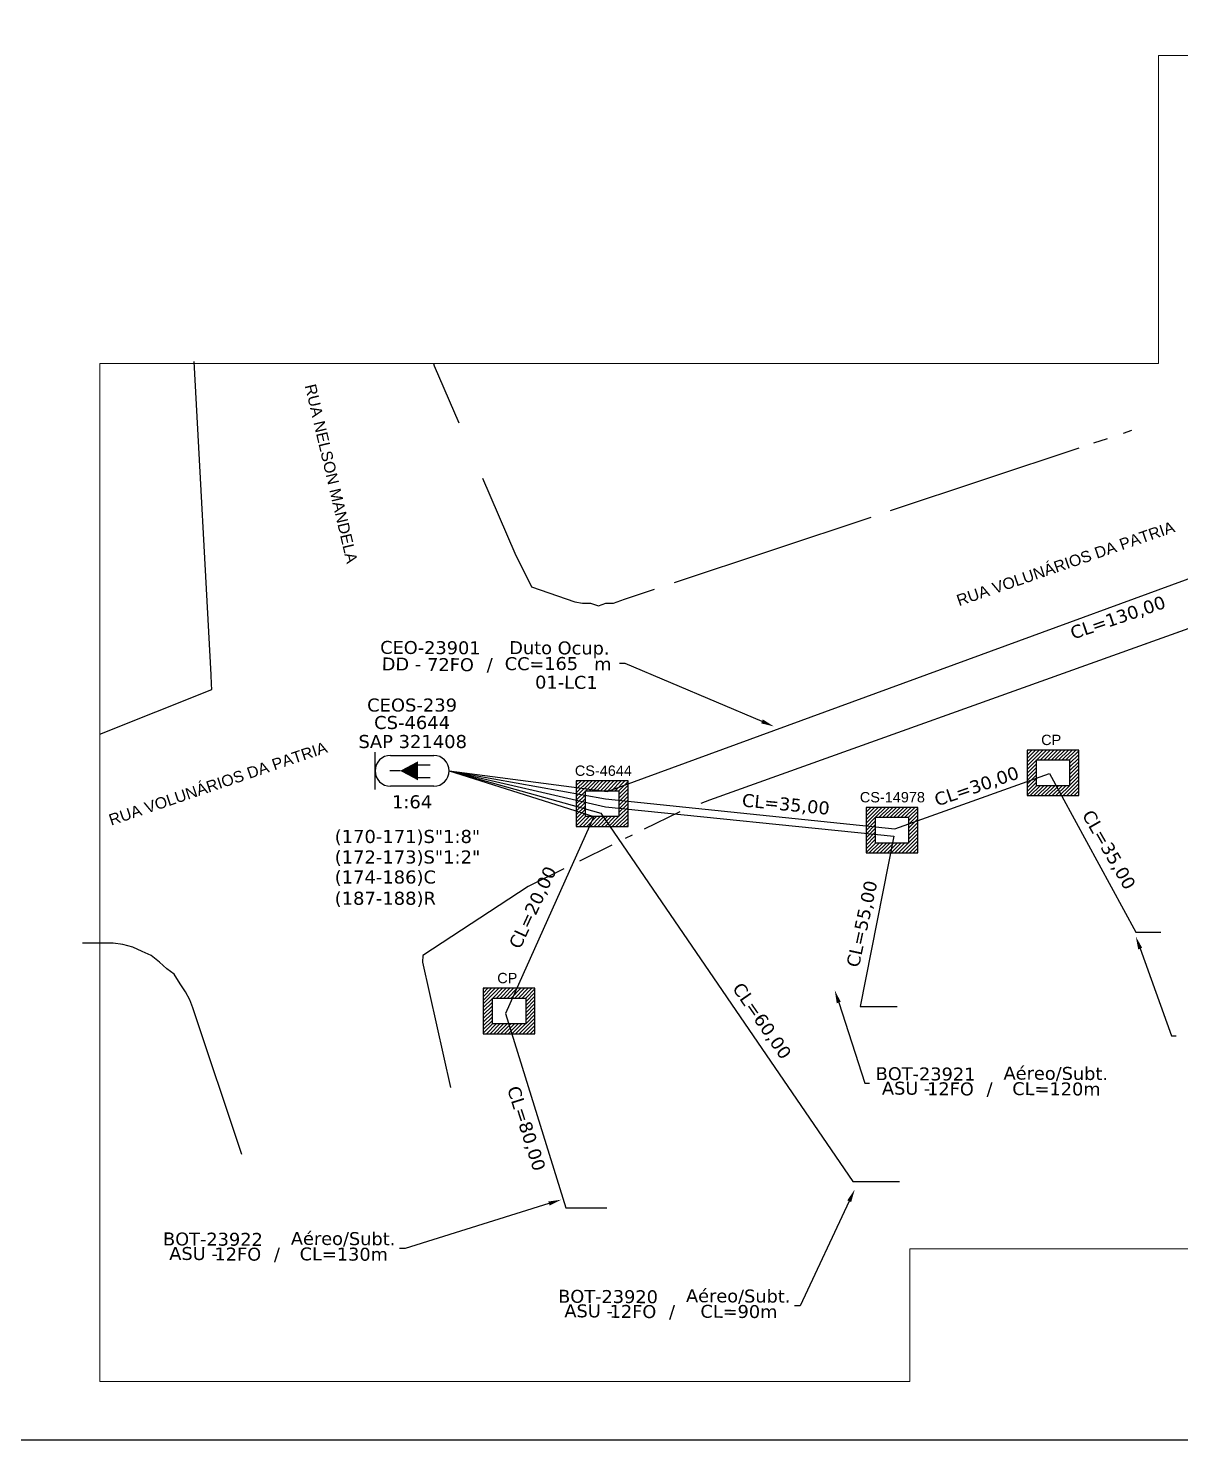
# Model space of a CAD drawing. Extents: x -89 to 749, y 705 to 1299.
# Drawn here: x 295.6 to 473.9, y 705 to 923.3 of the extents above; entities that cross this region are included whole.
import ezdxf
from ezdxf import colors
from ezdxf.entities.mleader import LeaderData, LeaderLine
from ezdxf.enums import TextEntityAlignment as Align
from ezdxf.math import Vec2, Vec3

# ---------------------------------------------------------------- set-up
doc = ezdxf.new("R2010")
doc.units = 0
for name, color, linetype in [('10.1-Caixas Subterrâneas', 5, 'Continuous'), ('20.4-CEOS', 1, 'Continuous'), ('CAP a instalar', 1, 'Continuous'), ('celulas gpon', 7, 'Continuous'), ('label_cabos', 7, 'Continuous'), ('Legenda', 1, 'Continuous'), ('QUADRA', 7, 'Continuous'), ('SETA', 7, 'Continuous'), ('Subida Lateral', 5, 'Continuous')]:
    doc.layers.add(name, color=color, linetype=linetype)
doc.layers.add('EXTRA', color=50, linetype='Continuous', plot=False)
doc.layers.add('Segmento Logradouro Texto', color=7, linetype='Continuous', lineweight=0)
doc.styles.add('ARIAL', font='arial.ttf')
doc.styles.add('DIGICADE', font='')
doc.styles.add('siredit', font='verdana.ttf')
doc.styles.get("Standard").update_dxf_attribs({"font": 'arial.ttf'})
doc.styles.get('DIGICADE').set_extended_font_data('Arial')

# ---------------------------------------------------------------- blocks, each defined once
blk = doc.blocks.new('*X72')
at = {"color": 0, "linetype": 'Continuous'}
for p, q in [((-1.25, 0.34099), (-0.49099, 1.1)), ((-1.25, 0.517767), (-0.667767, 1.1)), ((-1.25, 0.694544), (-0.844544, 1.1)), ((-1.25, 0.87132), (-1.02132, 1.1)), ((-1.25, 1.048097), (-1.198097, 1.1)), ((-0.789214, 0.625), (-0.314214, 1.1)), ((-0.612437, 0.625), (-0.137437, 1.1)), ((-0.43566, 0.625), (0.03934, 1.1)), ((-0.258883, 0.625), (0.216117, 1.1)), ((-0.082107, 0.625), (0.392893, 1.1)), ((0.09467, 0.625), (0.56967, 1.1)), ((0.271447, 0.625), (0.746447, 1.1)), ((0.448223, 0.625), (0.923223, 1.1)), ((0.625, 0.625), (1.1, 1.1)), ((0.801777, 0.625), (1.25, 1.073223)), ((0.8035, 0.449947), (1.25, 0.896447)), ((0.8035, 0.27317), (1.25, 0.71967)), ((-1.25, 0.164214), (-0.8035, 0.610714)), ((-1.25, -0.012563), (-0.8035, 0.433937)), ((-1.25, -0.18934), (-0.8035, 0.25716)), ((-1.25, -0.366117), (-0.8035, 0.080383)), ((0.8035, 0.096393), (1.25, 0.542893)), ((0.8035, -0.080383), (1.25, 0.366117)), ((0.8035, -0.25716), (1.25, 0.18934)), ((0.8035, -0.433937), (1.25, 0.012563)), ((-1.25, -0.542893), (-0.8035, -0.096393)), ((-1.25, -0.71967), (-0.8035, -0.27317)), ((-1.25, -0.896447), (-0.8035, -0.449947)), ((-1.25, -1.073223), (-0.801777, -0.625)), ((-1.1, -1.1), (-0.625, -0.625)), ((-0.923223, -1.1), (-0.448223, -0.625)), ((-0.746447, -1.1), (-0.271447, -0.625)), ((-0.56967, -1.1), (-0.09467, -0.625)), ((-0.392893, -1.1), (0.082107, -0.625)), ((-0.216117, -1.1), (0.258883, -0.625)), ((-0.03934, -1.1), (0.43566, -0.625)), ((0.137437, -1.1), (0.612437, -0.625)), ((0.314214, -1.1), (0.789214, -0.625)), ((0.49099, -1.1), (1.25, -0.34099)), ((0.667767, -1.1), (1.25, -0.517767)), ((0.8035, -0.610714), (1.25, -0.164214)), ((0.844544, -1.1), (1.25, -0.694544)), ((1.02132, -1.1), (1.25, -0.87132)), ((1.198097, -1.1), (1.25, -1.048097))]:
    blk.add_line(p, q, dxfattribs=at)
blk = doc.blocks.new('MANHOLE_MQ')
at = {"color": 0, "linetype": 'Continuous'}
for p, q in [((0.00000623, 0.00000569), (-0.00000627, 0.00000569)), ((-0.00000627, 0.00000569), (-0.00000627, -0.00000531)), ((0.00000623, -0.00000531), (0.00000623, 0.00000569)), ((-0.00000404, 0.00000331), (0.00000399, 0.00000331)), ((-0.00000404, -0.00000294), (-0.00000404, 0.00000331)), ((0.00000399, 0.00000331), (0.00000399, -0.00000294)), ((0.00000399, -0.00000294), (-0.00000404, -0.00000294)), ((0.00000399, -0.00000294), (0.00000399, -0.00000294)), ((-0.00000627, -0.00000531), (0.00000623, -0.00000531))]:
    blk.add_line(p, q, dxfattribs=at)
at = {"color": 0, "linetype": 'Continuous', "xscale": 5e-06, "yscale": 5e-06, "zscale": 1e-05}
blk.add_blockref('*X72', (-0.00000002, 0.00000019), dxfattribs=at)
blk = doc.blocks.new('*U99')
at = {"layer": '20.4-CEOS', "color": 7, "style": 'siredit'}
for tag, p in [('FIBRAS_SPLITTER', (0, 0)), ('FIBRAS_TOP_C', (0, -4.13)), ('RESERVA_FINAIS', (0, -5.46))]:
    blk.add_attdef(tag, p, '', height=1.01, dxfattribs=at)
for tag, p, flags in [('ID_ATIVIDADE', (0, -6.77), 3), ('FATOR', (0, -8.09), 1), ('QTDE', (0, -9.4), 1), ('FID', (0, -10.71), 1)]:
    blk.add_attdef(tag, p, '', height=1.01, dxfattribs=dict(at, flags=flags))
blk = doc.blocks.new('*U100')
at = {"layer": '20.4-CEOS', "color": 7, "style": 'siredit'}
blk.add_attdef('FIBRAS_SPLITTER', (0, 0), '', height=1.01, dxfattribs=at)
for tag, p, flags in [('ID_ATIVIDADE', (0, -1.48), 3), ('FATOR', (0, -2.79), 1), ('QTDE', (0, -4.11), 1), ('FID', (0, -5.42), 1)]:
    blk.add_attdef(tag, p, '', height=1.01, dxfattribs=dict(at, flags=flags))
blk = doc.blocks.new('LEGENDA DOS CABOS')
at = {"layer": 'EXTRA', "color": 0, "style": 'siredit'}
for tag, p in [('ID', (4.6, 0.97)), ('XX', (9.03, 0.97))]:
    blk.add_attdef(tag, text='', height=0.48, rotation=359.69, dxfattribs=at).set_placement(p, align=Align.MIDDLE_CENTER)
at = {"layer": 'Legenda', "color": 0, "style": 'siredit'}
for tag, p in [('TIPO_CABO', (1.31, 0)), ('CABO', (4.69, -0.05)), ('/', (6.81, -0.05)), ('METROS', (10.03, -0.05))]:
    blk.add_attdef(tag, text='', height=0.8, rotation=359.69, dxfattribs=at).set_placement(p, align=Align.MIDDLE_CENTER)
blk = doc.blocks.new('Inst CB DT OCUP CFOA-SM-DD-S-72')
at = {"layer": 'label_cabos', "color": 0, "style": 'siredit'}
for tag, flags, p in [('ID_ATIVIDADE', 3, (1.31, 2.67)), ('FATOR', 1, (11.56, 2.55))]:
    blk.add_attdef(tag, text='', height=1, rotation=359.69, dxfattribs=dict(at, flags=flags)).set_placement(p, align=Align.MIDDLE_CENTER)
for tag, p in [('DESTINO_CABO', (3.13, 1.26)), ('TIPO_CABO', (13.11, 1.24)), ('TIPO_CABO', (1.11, 0)), ('CABO', (4.69, -0.05)), ('/', (7.71, -0.05)), ('LANCE', (10.41, 0.02)), ('UND', (16.46, 0)), ('FID', (13.65, -1.41))]:
    blk.add_attdef(tag, text='', height=1, rotation=359.69, dxfattribs=at).set_placement(p, align=Align.MIDDLE_CENTER)
blk.add_attdef('QTDE', (11.93, -0.45), '', height=1, rotation=359.69, dxfattribs=at)

msp = doc.modelspace()

# ---------------------------------------------------------------- linework, layer by layer
msp.add_lwpolyline([(-89.32, 705.02), (749.25, 705.02), (749.25, 1299.02), (-89.32, 1299.02), (-89.32, 705.02)])
at = {"layer": '20.4-CEOS', "color": 7}
for p, q in [((351.66, 810.83), (358.34, 810.83)), ((358.34, 806.06), (351.66, 806.06))]:
    msp.add_line(p, q, dxfattribs=at)
for points in [[(349.27, 805.57), (349.27, 811.32)], [(353.15, 808.45), (351.55, 808.45)], [(355.79, 809.39), (357.82, 809.39)], [(355.79, 807.41), (357.82, 807.41)]]:
    msp.add_lwpolyline(points, dxfattribs=at)
msp.add_lwpolyline([(353.15, 808.45, 0, 2.94, 0), (355.91, 808.45, 2.94, 2.94, 0)], format="xyseb", dxfattribs=at)
for centre, start, end in [((351.66, 808.45), 90, 270), ((358.34, 808.45), 270, 90)]:
    msp.add_arc(centre, 2.38, start, end, dxfattribs=at)
at = {"layer": 'CAP a instalar', "color": 7, "ltscale": 5}
for points in [[(360.73, 808.45), (385.19, 805.24), (536.13, 860.48)], [(360.73, 808.45), (384.19, 801.89), (423.15, 744.95), (430.35, 744.95), (430.35, 744.95)], [(360.73, 808.45), (384.9, 804.12), (429.63, 799.48), (453.56, 808.04), (466.92, 783.5), (470.78, 783.5)], [(360.73, 808.45), (383.11, 801.37), (369.43, 770.93), (378.77, 740.9), (385.11, 740.9)], [(360.73, 808.45), (384.92, 802.86), (429.49, 798.37)], [(429.49, 798.37), (424.27, 772.03), (430.01, 772.03)]]:
    msp.add_lwpolyline(points, dxfattribs=at)
at = {"layer": 'QUADRA'}
for points in [[(306.74, 814.12), (324.05, 821.02), (324, 821.85), (323.94, 823.31), (321.29, 871.71)], [(358.3, 871.41), (358.42, 871.08), (362.23, 862.25)], [(465.03, 860.67), (466.29, 861.1)], [(428.96, 848.68), (458.13, 858.38)], [(460.42, 859.14), (462.51, 859.84)], [(365.9, 853.72), (370.9, 842.09), (373.44, 836.87), (380.19, 834.58), (381.37, 834.37), (382.57, 834.37), (383.8, 833.95), (384.97, 834.37), (386.17, 834.37), (387.83, 834.99), (392.48, 836.54)], [(540.89, 854), (400.97, 803.91), (399.67, 803.41)], [(537.77, 852.89), (465.31, 826.94)], [(395.58, 837.57), (425.98, 847.69)], [(396.4, 802.13), (390.88, 799.42)], [(385.87, 796.95), (380.91, 794.49)], [(389.03, 798.51), (387.95, 797.98)], [(378.46, 793.28), (372.97, 790.56), (356.65, 779.92), (356.61, 778.88), (356.61, 778.88), (360.96, 759.49)], [(328.65, 749.13), (321.12, 771.78), (320.64, 773.03), (319.96, 774.29), (319.15, 775.54), (318.21, 777), (317.1, 777.83), (315.93, 778.88), (314.63, 779.92), (313.26, 780.54), (311.8, 781.17), (310.29, 781.59), (308.76, 781.8), (307.2, 781.8), (305.6, 781.8), (304.03, 781.8)]]:
    msp.add_lwpolyline(points, dxfattribs=at)
at = {"layer": 'Subida Lateral', "color": 7, "lineweight": 0}
msp.add_lwpolyline([(709.04, 914.18), (709.04, 734.56), (431.99, 734.56), (431.99, 714.03), (306.74, 714.03), (306.74, 871.41), (470.41, 871.41), (470.41, 919.04), (709.04, 919.04), (709.04, 914.18)], dxfattribs=at)

# ---------------------------------------------------------------- block references
at = {"color": 0, "lineweight": 0}
ref = msp.add_blockref('Inst CB DT OCUP CFOA-SM-DD-S-72', (351.57, 824.97), dxfattribs=dict(at, xscale=2, yscale=2, zscale=2))
ref.add_attrib('DESTINO_CABO', 'CEO-23901', dxfattribs={"layer": 'label_cabos', "color": 0, "height": 2, "rotation": 359.69, "style": 'siredit'}).set_placement((357.83, 827.5), align=Align.MIDDLE_CENTER)
ref.add_attrib('TIPO_CABO', 'Duto Ocup.', dxfattribs={"layer": 'label_cabos', "color": 0, "height": 2, "rotation": 359.69, "style": 'siredit'}).set_placement((377.78, 827.46), align=Align.MIDDLE_CENTER)
ref.add_attrib('/', '/', dxfattribs={"layer": 'label_cabos', "color": 0, "height": 2, "rotation": 359.69, "style": 'siredit'}).set_placement((367, 824.87), align=Align.MIDDLE_CENTER)
ref.add_attrib('FID', '01-LC1', dxfattribs={"layer": 'label_cabos', "color": 0, "height": 2, "rotation": 359.69, "style": 'siredit'}).set_placement((378.86, 822.14), align=Align.MIDDLE_CENTER)
ref.add_attrib('LANCE', 'CC=', dxfattribs={"layer": 'label_cabos', "color": 0, "height": 2, "rotation": 359.69, "style": 'siredit'}).set_placement((372.39, 825.01), align=Align.MIDDLE_CENTER)
ref.add_attrib('UND', 'm', dxfattribs={"layer": 'label_cabos', "color": 0, "height": 2, "rotation": 359.69, "style": 'siredit'}).set_placement((384.5, 824.97), align=Align.MIDDLE_CENTER)
ref.add_attrib('CABO', '72FO', dxfattribs={"layer": 'label_cabos', "color": 0, "height": 2, "rotation": 359.69, "style": 'siredit'}).set_placement((360.94, 824.87), align=Align.MIDDLE_CENTER)
ref.add_attrib('TIPO_CABO', 'DD - ', dxfattribs={"layer": 'label_cabos', "color": 0, "height": 2, "rotation": 359.69, "style": 'siredit'}).set_placement((353.79, 824.96), align=Align.MIDDLE_CENTER)
ref.add_attrib('QTDE', '165', (375.43, 824.06), dxfattribs={"layer": 'label_cabos', "color": 0, "height": 2, "rotation": 359.69, "style": 'siredit'})
at = {"layer": '10.1-Caixas Subterrâneas', "color": 30, "xscale": 639575.1086223164, "yscale": 639575.1086223164, "zscale": 639575.1086223164, "rotation": 180.0000000000624}
for p in [(454.1, 808.25), (384.38, 803.49), (429.19, 799.39), (369.99, 771.43)]:
    msp.add_blockref('MANHOLE_MQ', p, dxfattribs=at)
at = {"layer": '20.4-CEOS', "color": 0, "lineweight": 0}
ref = msp.add_blockref('*U99', (343.03, 797.29), dxfattribs=dict(at, xscale=2, yscale=2, zscale=2))
ref.add_attrib('FIBRAS_SPLITTER', '(170-171)S"1:8"', (343.03, 797.29), dxfattribs={"color": 7, "height": 2.0194, "style": 'siredit'})
ref.add_attrib('FIBRAS_TOP_C', '(174-186)C', (343.03, 791.02), dxfattribs={"color": 7, "height": 2.019, "style": 'siredit'})
ref.add_attrib('RESERVA_FINAIS', '(187-188)R', (343.03, 787.74), dxfattribs={"color": 7, "height": 2.019, "style": 'siredit'})
at = {"layer": '20.4-CEOS', "color": 0, "lineweight": 0, "xscale": 2, "yscale": 2, "zscale": 2}
msp.add_blockref('*U100', (343.03, 794.12), dxfattribs=at).add_auto_attribs({'FIBRAS_SPLITTER': '(172-173)S"1:2"'})
at = {"layer": 'label_cabos', "color": 0, "lineweight": 0}
ref = msp.add_blockref('LEGENDA DOS CABOS', (425.92, 758.33), dxfattribs=dict(at, xscale=2, yscale=2, zscale=2))
ref.add_attrib('ID', 'BOT-23921', dxfattribs={"color": 0, "height": 2, "rotation": 359.69, "style": 'siredit'}).set_placement((434.4, 761.59), align=Align.MIDDLE_CENTER)
ref.add_attrib('CABO', '12FO', dxfattribs={"color": 0, "height": 2, "rotation": 359.69, "style": 'siredit'}).set_placement((438.25, 759.28), align=Align.MIDDLE_CENTER)
ref.add_attrib('METROS', 'CL=120m', dxfattribs={"color": 0, "height": 2, "rotation": 359.69, "style": 'siredit'}).set_placement((454.64, 759.28), align=Align.MIDDLE_CENTER)
ref.add_attrib('XX', 'Aéreo/Subt.', dxfattribs={"color": 0, "height": 2, "rotation": 359.69, "style": 'siredit'}).set_placement((454.54, 761.68), align=Align.MIDDLE_CENTER)
ref.add_attrib('/', '/', dxfattribs={"color": 0, "height": 2, "rotation": 359.69, "style": 'siredit'}).set_placement((444.3, 759.28), align=Align.MIDDLE_CENTER)
ref.add_attrib('TIPO_CABO', 'ASU -', dxfattribs={"color": 0, "height": 2, "rotation": 359.69, "style": 'siredit'}).set_placement((431.4, 759.38), align=Align.MIDDLE_CENTER)
ref = msp.add_blockref('LEGENDA DOS CABOS', (315.72, 732.78), dxfattribs=dict(at, xscale=2, yscale=2, zscale=2))
ref.add_attrib('ID', 'BOT-23922', dxfattribs={"color": 0, "height": 2, "rotation": 359.69, "style": 'siredit'}).set_placement((324.2, 736.04), align=Align.MIDDLE_CENTER)
ref.add_attrib('CABO', '12FO', dxfattribs={"color": 0, "height": 2, "rotation": 359.69, "style": 'siredit'}).set_placement((328.05, 733.73), align=Align.MIDDLE_CENTER)
ref.add_attrib('METROS', 'CL=130m', dxfattribs={"color": 0, "height": 2, "rotation": 359.69, "style": 'siredit'}).set_placement((344.44, 733.73), align=Align.MIDDLE_CENTER)
ref.add_attrib('XX', 'Aéreo/Subt.', dxfattribs={"color": 0, "height": 2, "rotation": 359.69, "style": 'siredit'}).set_placement((344.33, 736.13), align=Align.MIDDLE_CENTER)
ref.add_attrib('/', '/', dxfattribs={"color": 0, "height": 2, "rotation": 359.69, "style": 'siredit'}).set_placement((334.1, 733.73), align=Align.MIDDLE_CENTER)
ref.add_attrib('TIPO_CABO', 'ASU -', dxfattribs={"color": 0, "height": 2, "rotation": 359.69, "style": 'siredit'}).set_placement((321.2, 733.82), align=Align.MIDDLE_CENTER)
ref = msp.add_blockref('LEGENDA DOS CABOS', (376.82, 723.91), dxfattribs=dict(at, xscale=2, yscale=2, zscale=2))
ref.add_attrib('ID', 'BOT-23920', dxfattribs={"color": 0, "height": 2, "rotation": 359.69, "style": 'siredit'}).set_placement((385.3, 727.17), align=Align.MIDDLE_CENTER)
ref.add_attrib('CABO', '12FO', dxfattribs={"color": 0, "height": 2, "rotation": 359.69, "style": 'siredit'}).set_placement((389.15, 724.86), align=Align.MIDDLE_CENTER)
ref.add_attrib('METROS', 'CL=90m', dxfattribs={"color": 0, "height": 2, "rotation": 359.69, "style": 'siredit'}).set_placement((405.54, 724.86), align=Align.MIDDLE_CENTER)
ref.add_attrib('XX', 'Aéreo/Subt.', dxfattribs={"color": 0, "height": 2, "rotation": 359.69, "style": 'siredit'}).set_placement((405.43, 727.26), align=Align.MIDDLE_CENTER)
ref.add_attrib('/', '/', dxfattribs={"color": 0, "height": 2, "rotation": 359.69, "style": 'siredit'}).set_placement((395.2, 724.86), align=Align.MIDDLE_CENTER)
ref.add_attrib('TIPO_CABO', 'ASU -', dxfattribs={"color": 0, "height": 2, "rotation": 359.69, "style": 'siredit'}).set_placement((382.3, 724.95), align=Align.MIDDLE_CENTER)

# ---------------------------------------------------------------- texts
at = {"layer": '10.1-Caixas Subterrâneas', "color": 30, "style": 'ARIAL'}
for s, p in [('CP', (452.28, 812.43)), ('CS-4644', (380.17, 807.67)), ('CS-14978', (424.24, 803.57)), ('CP', (368.17, 775.61))]:
    msp.add_text(s, height=1.6, dxfattribs=at).set_placement(p)
at = {"layer": '20.4-CEOS', "color": 7, "lineweight": 0, "style": 'siredit'}
for s, p in [('CEOS-239', (355, 819.63)), ('CS-4644', (355, 816.93)), ('SAP 321408', (355.1, 813.99)), ('1:64', (355, 804.67))]:
    msp.add_text(s, height=2.019, dxfattribs=at).set_placement(p, align=Align.TOP_CENTER)
at = {"layer": 'celulas gpon', "style": 'siredit'}
for s, rotation, p in [('CL=130,00', 18.9168, (457.2, 828.73)), ('CL=30,00', 18.9168, (436.18, 802.93)), ('CL=35,00', 354.5091, (405.94, 802.95)), ('CL=35,00', 299.8052, (458.53, 801.66)), ('CL=20,00', 65.1762, (371.69, 780.75)), ('CL=55,00', 77.7558, (424.08, 777.94)), ('CL=60,00', 304.7041, (404.43, 774.82)), ('CL=80,00', 287.78, (369.67, 759.33))]:
    msp.add_text(s, height=2, rotation=rotation, dxfattribs=at).set_placement(p)
at = {"layer": 'Segmento Logradouro Texto', "color": 5, "linetype": 'Continuous', "char_height": 1.75, "attachment_point": 1, "style": 'DIGICADE'}
for s, insert, width, rotation in [('\\fArial|b0|i0|c0|p34;\\W1.0000000000;\\T1.0000000000;\\o\\lRUA NELSON MANDELA', (340.09, 868.41), 28.8869, 283.2887), ('\\o\\l\\fArial|b0|i0|c0|p34;\\T1.0000000000;\\W1.0000000000;RUA VOLUNÁRIOS DA PATRIA', (439, 835.55), 36.354, 18.9713), ('\\o\\l\\fArial|b0|i0|c0|p34;\\T1.0000000000;\\W1.0000000000;RUA VOLUNÁRIOS DA PATRIA', (307.91, 801.62), 39.5736, 18.7187)]:
    msp.add_mtext(s, dxfattribs=dict(at, insert=insert, width=width, rotation=rotation))

# ---------------------------------------------------------------- leaders
at = {"layer": 'SETA', "lineweight": 0}
ml = msp.add_multileader_mtext('Standard', dxfattribs=at)
ml.set_content('', color=256)
ml.set_leader_properties()
ml.build(insert=Vec2(0, 0))
ml.multileader.update_dxf_attribs({"text_right_attachment_type": 6, "dogleg_length": 0.72, "arrow_head_size": 2})
ctx = ml.context
ctx.base_point, ctx.char_height, ctx.arrow_head_size, ctx.landing_gap_size, ctx.plane_origin, ctx.plane_x_axis = Vec3(387.25, 825.05), 0.36, 2, 0.18, Vec3(1176473.67, -19430167.17), Vec3(-1, 0)
ctx.right_attachment, ctx.text_align_type = 6, 2
notes = []
notes.append((ctx, [(0, (1, 1, 0), (387.97, 825.05), (-1, 0), 0.72, [(0, [(410.95, 815.31)], 0, [])])]))
ctx.mtext.insert, ctx.mtext.alignment = Vec3(387.07, 825.48), 3
ml = msp.add_multileader_mtext('Standard', dxfattribs=at)
ml.set_content('', color=256)
ml.set_leader_properties()
ml.build(insert=Vec2(0, 0))
ml.multileader.update_dxf_attribs({"text_right_attachment_type": 6, "dogleg_length": 0.72, "arrow_head_size": 2})
ctx = ml.context
ctx.base_point, ctx.char_height, ctx.arrow_head_size, ctx.landing_gap_size, ctx.plane_origin = Vec3(466.97, 766.14), 0.36, 2, 0.18, Vec3(-1175613.25, -19430224.72)
ctx.right_attachment = 6
notes.append((ctx, [(0, (1, 1, 0), (472.45, 767.5), (1, 0), 0.72, [(0, [(466.91, 782.84)], 0, [])])]))
ctx.mtext.insert = Vec3(473.35, 767.68)
ml = msp.add_multileader_mtext('Standard', dxfattribs=at)
ml.set_content('', color=256)
ml.set_leader_properties()
ml.build(insert=Vec2(0, 0))
ml.multileader.update_dxf_attribs({"text_right_attachment_type": 6, "dogleg_length": 0.72, "arrow_head_size": 2})
ctx = ml.context
ctx.base_point, ctx.char_height, ctx.arrow_head_size, ctx.landing_gap_size, ctx.plane_origin = Vec3(423.39, 758.81), 0.36, 2, 0.18, Vec3(-1175660.68, -19430232.04)
ctx.right_attachment = 6
notes.append((ctx, [(0, (1, 1, 0), (425.02, 760.18), (1, 0), 0.72, [(0, [(420.36, 774.52)], 0, [])])]))
ctx.mtext.insert = Vec3(425.92, 760.36)
ml = msp.add_multileader_mtext('Standard', dxfattribs=at)
ml.set_content('', color=256)
ml.set_leader_properties()
ml.build(insert=Vec2(0, 0))
ml.multileader.update_dxf_attribs({"text_right_attachment_type": 6, "dogleg_length": 0.72, "arrow_head_size": 2})
ctx = ml.context
ctx.base_point, ctx.char_height, ctx.arrow_head_size, ctx.landing_gap_size, ctx.plane_origin, ctx.plane_x_axis = Vec3(353.21, 734.62), 0.36, 2, 0.18, Vec3(1176439.62, -19430257.6), Vec3(-1, 0)
ctx.right_attachment = 6
notes.append((ctx, [(0, (1, 1, 0), (353.93, 734.62), (-1, 0), 0.72, [(0, [(378.08, 742.14)], 0, [])])]))
ctx.mtext.insert = Vec3(353.03, 735.06)
ml = msp.add_multileader_mtext('Standard', dxfattribs=at)
ml.set_content('', color=256)
ml.set_leader_properties()
ml.build(insert=Vec2(0, 0))
ml.multileader.update_dxf_attribs({"text_right_attachment_type": 6, "dogleg_length": 0.72, "arrow_head_size": 2})
ctx = ml.context
ctx.base_point, ctx.char_height, ctx.arrow_head_size, ctx.landing_gap_size, ctx.plane_origin, ctx.plane_x_axis = Vec3(414.31, 725.75), 0.36, 2, 0.18, Vec3(1176500.72, -19430266.47), Vec3(-1, 0)
ctx.right_attachment, ctx.text_align_type = 6, 2
notes.append((ctx, [(0, (1, 1, 0), (415.03, 725.75), (-1, 0), 0.72, [(0, [(423.45, 743.72)], 0, [])])]))
ctx.mtext.insert, ctx.mtext.alignment = Vec3(414.13, 726.19), 3
for ctx, leaders in notes:
    for number, flags, end, landing, length, lines in leaders:
        leader = LeaderData()
        leader.index, (leader.has_last_leader_line, leader.has_dogleg_vector, leader.attachment_direction) = number, flags
        leader.last_leader_point, leader.dogleg_vector, leader.dogleg_length = Vec3(end), Vec3(landing), length
        for number, points, colour, breaks in lines:
            line = LeaderLine()
            line.index, line.vertices, line.color, line.breaks = number, Vec3.list(points), colors.encode_raw_color(colour), breaks
            leader.lines.append(line)
        ctx.leaders.append(leader)

doc.saveas('drawing.dxf')
